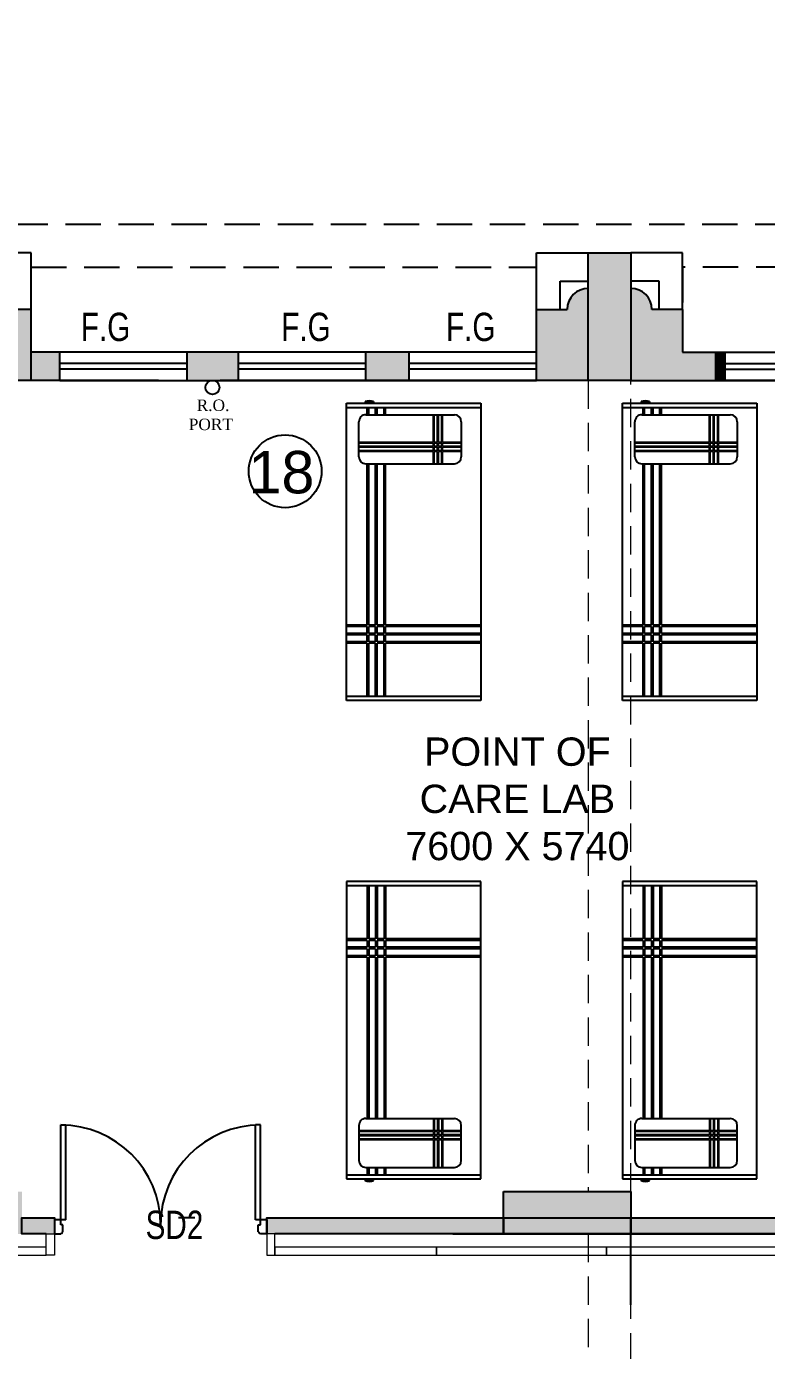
# Model space of a CAD drawing. Extents: x 11034434 to 11724204, y -4674497 to -3911811.
# Drawn here: x 11663474 to 11668703, y -4534356 to -4525003 of the extents above; entities that cross this region are included whole.
import ezdxf

# ---------------------------------------------------------------- set-up
doc = ezdxf.new("R2010")
doc.units = 0
doc.header["$MEASUREMENT"] = 0
doc.linetypes.add('DASHED', pattern=[0.75, 0.5, -0.25])
doc.linetypes.add('HIDDEN', pattern=[0.375, 0.25, -0.125])
doc.layers.get('0').update_dxf_attribs({"color": 251, "linetype": 'CONTINUOUS'})
for name, color, linetype in [('BEAM', 251, 'CONTINUOUS'), ('HATCH', 251, 'CONTINUOUS'), ('HS', 251, 'CONTINUOUS')]:
    doc.layers.add(name, color=color, linetype=linetype)
doc.layers.add('OT TEXT', color=251, linetype='CONTINUOUS', lineweight=5)
doc.layers.add('WALL PANEL', color=7, linetype='CONTINUOUS', lineweight=15)
doc.styles.add('ARIAL', font='arial.ttf', dxfattribs={"width": 0.75})
doc.styles.get("Standard").update_dxf_attribs({"font": 'arial.ttf'})

msp = doc.modelspace()

# ---------------------------------------------------------------- hatches: boundary and pattern name
at = {"ltscale": 500}
for points in [[(11663506.5, -4527003), (11663291.5, -4527003, 0.414214), (11663141.5, -4526853), (11663141.5, -4527503), (11663506.5, -4527503), (11663506.5, -4527303)], [(11667444, -4526853, 0.414214), (11667294, -4527003), (11667079, -4527003), (11667079, -4527303), (11667079, -4527503), (11667444, -4527503)], [(11668109, -4527003), (11667894, -4527003, 0.414214), (11667744, -4526853), (11667744, -4527503), (11668344, -4527503), (11668344, -4527303), (11668109, -4527303)]]:
    msp.add_hatch(color=256, dxfattribs=at).paths.add_polyline_path(points)
h = msp.add_hatch(color=256, dxfattribs=at)
h.paths.add_polyline_path([(11664610, -4527383), (11664610, -4527423), (11664610, -4527503), (11664842.8, -4527503), (11664973, -4527503), (11664973, -4527303), (11664610, -4527303)])
h.paths.add_polyline_path([(11665873, -4527383), (11665873, -4527423), (11665873, -4527503), (11666179, -4527503), (11666179, -4527303), (11665873, -4527303)])
h.paths.add_polyline_path([(11663710, -4527503), (11663710, -4527303), (11663506.5, -4527303), (11663506.5, -4527503)])
at = {"layer": 'HATCH', "ltscale": 500}
h = msp.add_hatch(color=251, dxfattribs=at)
h.dxf.hatch_style = 1
h.paths.add_polyline_path([(11633364, -4566323), (11633664, -4566323), (11633664, -4567223), (11633364, -4567223)])
h.paths.add_polyline_path([(11676774, -4570188), (11677674, -4570188), (11677674, -4570488), (11676774, -4570488)])
h.paths.add_polyline_path([(11651189, -4576253), (11651489, -4576253), (11651489, -4577153), (11651189, -4577153)])
h.paths.add_polyline_path([(11673574, -4576253), (11674174, -4576253), (11674174, -4576553), (11673574, -4576553)])
h.paths.add_polyline_path([(11629934, -4558133), (11630684, -4558133), (11630684, -4558433), (11629934, -4558433)])
h.paths.add_polyline_path([(11629934, -4561663), (11630834, -4561663), (11630834, -4561963), (11629934, -4561963)])
h.paths.add_polyline_path([(11666915.7, -4576153), (11667744, -4576153), (11667744, -4576453), (11666915.7, -4576453)])
h.paths.add_polyline_path([(11643159, -4575553), (11643459, -4575553), (11643459, -4576453), (11643159, -4576453)])
h.paths.add_polyline_path([(11636989, -4575703), (11637289, -4575703), (11637289, -4576453), (11636989, -4576453)])
h.paths.add_polyline_path([(11636664, -4576478), (11636964, -4576478), (11636964, -4577228), (11636664, -4577228)])
h.paths.add_polyline_path([(11629934, -4547263), (11630684, -4547263), (11630684, -4547563), (11629934, -4547563)])
h.paths.add_polyline_path([(11676774, -4547263), (11677674, -4547263), (11677674, -4547563), (11676774, -4547563)])
h.paths.add_polyline_path([(11629834, -4566323), (11630134, -4566323), (11630134, -4567223), (11629834, -4567223)])
h.paths.add_polyline_path([(11636664, -4575703), (11636964, -4575703), (11636964, -4576453), (11636664, -4576453)])
h.paths.add_polyline_path([(11676674, -4533533), (11676974, -4533533), (11676974, -4532554.7), (11676674, -4532554.7)])
h.paths.add_polyline_path([(11629934, -4554533), (11630684, -4554533), (11630684, -4554833), (11629934, -4554833)])
h.paths.add_polyline_path([(11658389, -4576253), (11658689, -4576253), (11658689, -4577153), (11658389, -4577153)])
h.paths.add_polyline_path([(11676774, -4527303), (11677674, -4527303), (11677674, -4527603), (11676774, -4527603)])
h.paths.add_polyline_path([(11676774, -4543663), (11677674, -4543663), (11677674, -4543963), (11676774, -4543963)])
h.paths.add_polyline_path([(11629934, -4550933), (11630684, -4550933), (11630684, -4551233), (11629934, -4551233)])
h.paths.add_polyline_path([(11661989, -4570223), (11662289, -4570223), (11662289, -4571123), (11661989, -4571123)])
h.paths.add_polyline_path([(11676774, -4550933), (11677674, -4550933), (11677674, -4551233), (11676774, -4551233)])
h.paths.add_polyline_path([(11634979, -4536533), (11635279, -4536533), (11635279, -4537133), (11634979, -4537133)])
h.paths.add_polyline_path([(11629934, -4536533), (11630834, -4536533), (11630834, -4536833), (11629934, -4536833)])
h.paths.add_polyline_path([(11676774, -4536533), (11677574, -4536533), (11677574, -4536833), (11676774, -4536833)])
h.paths.add_polyline_path([(11673574, -4565263), (11674272.9, -4565263), (11674272.9, -4565563), (11673574, -4565563)])
h.paths.add_polyline_path([(11670744, -4576153), (11671572.3, -4576153), (11671572.3, -4576453), (11670744, -4576453)])
h.paths.add_polyline_path([(11676774, -4558133), (11677674, -4558133), (11677674, -4558433), (11676774, -4558433)])
h.paths.add_polyline_path([(11634979, -4532933), (11635279, -4532933), (11635279, -4533533), (11634979, -4533533)])
h.paths.add_polyline_path([(11635304, -4532933), (11635604, -4532933), (11635604, -4533533), (11635304, -4533533)])
h.paths.add_polyline_path([(11631314, -4532633), (11631614, -4532633), (11631614, -4533533), (11631314, -4533533)])
h.paths.add_polyline_path([(11676774, -4576153), (11677674, -4576153), (11677674, -4576453), (11676774, -4576453)])
h.paths.add_polyline_path([(11649424, -4525003), (11649724, -4525003), (11649724, -4525903), (11649424, -4525903)])
h.paths.add_polyline_path([(11655454, -4525003), (11655754, -4525003), (11655754, -4525903), (11655454, -4525903)])
h.paths.add_polyline_path([(11633364, -4575703), (11633664, -4575703), (11633664, -4576453), (11633364, -4576453)])
h.paths.add_polyline_path([(11635304, -4536533), (11635604, -4536533), (11635604, -4537133), (11635304, -4537133)])
h.paths.add_polyline_path([(11646124, -4525003), (11646424, -4525003), (11646424, -4525903), (11646124, -4525903)])
h.paths.add_polyline_path([(11631314, -4526753), (11631614, -4526753), (11631614, -4527503), (11631314, -4527503)])
h.paths.add_polyline_path([(11634979, -4540133), (11635279, -4540133), (11635279, -4540733), (11634979, -4540733)])
h.paths.add_polyline_path([(11635304, -4540733), (11635604, -4540733), (11635604, -4540133), (11635304, -4540133)])
h.paths.add_polyline_path([(11633364, -4561213), (11633664, -4561213), (11633664, -4561963), (11633364, -4561963)])
h.paths.add_polyline_path([(11634979, -4526753), (11635279, -4526753), (11635279, -4527503), (11634979, -4527503)])
h.paths.add_polyline_path([(11632914, -4576478), (11633664, -4576478), (11633664, -4576778), (11632914, -4576778)])
h.paths.add_polyline_path([(11661989, -4576253), (11662289, -4576253), (11662289, -4577153), (11661989, -4577153)])
h.paths.add_polyline_path([(11633364, -4570223), (11633664, -4570223), (11633664, -4570973), (11633364, -4570973)])
h.paths.add_polyline_path([(11654789, -4576253), (11655089, -4576253), (11655089, -4577153), (11654789, -4577153)])
h.paths.add_polyline_path([(11676774, -4540133), (11677674, -4540133), (11677674, -4540433), (11676774, -4540433)])
h.paths.add_polyline_path([(11629934, -4543663), (11630684, -4543663), (11630684, -4543963), (11629934, -4543963)])
h.paths.add_polyline_path([(11670744, -4576478), (11671344, -4576478), (11671344, -4576778), (11670744, -4576778)])
h.paths.add_polyline_path([(11629659, -4576478), (11630409, -4576478), (11630409, -4576778), (11629659, -4576778)])
h.paths.add_polyline_path([(11667144, -4576478), (11667744, -4576478), (11667744, -4576778), (11667144, -4576778)])
h.paths.add_polyline_path([(11630834, -4540133), (11629934, -4540133), (11629934, -4540433), (11630834, -4540433)])
h.paths.add_polyline_path([(11643159, -4570223), (11643459, -4570223), (11643459, -4571123), (11643159, -4571123)])
h.paths.add_polyline_path([(11647589, -4576253), (11647889, -4576253), (11647889, -4577153), (11647589, -4577153)])
h.paths.add_polyline_path([(11667444, -4570223), (11667744, -4570223), (11667744, -4571123), (11667444, -4571123)])
h.paths.add_polyline_path([(11676774, -4561663), (11677674, -4561663), (11677674, -4561963), (11676774, -4561963)])
h.paths.add_polyline_path([(11676774, -4566923), (11677752.3, -4566923), (11677752.3, -4567223), (11676774, -4567223)])
h.paths.add_polyline_path([(11637734, -4526603), (11638034, -4526603), (11638034, -4527503), (11637734, -4527503)])
edge = h.paths.add_edge_path()
edge.add_line((11658239, -4526603), (11658239, -4527503))
edge.add_line((11670744, -4567223), (11671722.3, -4567223))
edge.add_line((11636664, -4561213), (11636664, -4561963))
edge.add_line((11658539, -4533533), (11658539, -4532633))
edge.add_line((11636964, -4570973), (11636964, -4570223))
edge.add_line((11636989, -4570223), (11636989, -4570973))
h.paths.add_polyline_path([(11655454, -4566923), (11656354, -4566923), (11656354, -4567223), (11655454, -4567223)], flags=17)
h.paths.add_polyline_path([(11640094, -4566323), (11640394, -4566323), (11640394, -4567223), (11640094, -4567223)], flags=17)
h.paths.add_polyline_path([(11636989, -4566473), (11637289, -4566473), (11637289, -4567223), (11636989, -4567223)], flags=17)
h.paths.add_polyline_path([(11636989, -4570223), (11637289, -4570223), (11637289, -4570973), (11636989, -4570973)], flags=17)
h.paths.add_polyline_path([(11645445.7, -4566923), (11646424, -4566923), (11646424, -4567223), (11645445.7, -4567223)], flags=17)
h.paths.add_polyline_path([(11647249.9, -4570223), (11648228.1, -4570223), (11648228.1, -4570523), (11647249.9, -4570523)], flags=17)
h.paths.add_polyline_path([(11660814, -4566923), (11661714, -4566923), (11661714, -4567223), (11660814, -4567223)], flags=17)
h.paths.add_polyline_path([(11649424, -4566923), (11650402.3, -4566923), (11650402.3, -4567223), (11649424, -4567223)], flags=17)
h.paths.add_polyline_path([(11666844, -4566923), (11667744, -4566923), (11667744, -4567223), (11666844, -4567223)], flags=17)
h.paths.add_polyline_path([(11636664, -4566473), (11636964, -4566473), (11636964, -4567223), (11636664, -4567223)], flags=17)
h.paths.add_polyline_path([(11636664, -4570223), (11636964, -4570223), (11636964, -4570973), (11636664, -4570973)], flags=17)
h.paths.add_polyline_path([(11660814, -4540133), (11661714, -4540133), (11661714, -4540433), (11660814, -4540433)], flags=17)
h.paths.add_polyline_path([(11655454, -4532933), (11655754, -4532933), (11655754, -4533533), (11655454, -4533533)], flags=16)
h.paths.add_polyline_path([(11655454, -4547263), (11656354, -4547263), (11656354, -4547563), (11655454, -4547563)], flags=17)
h.paths.add_polyline_path([(11652224, -4531073), (11652824, -4531073), (11652824, -4531373), (11652224, -4531373)], flags=17)
h.paths.add_polyline_path([(11652224, -4533233), (11652824, -4533233), (11652824, -4533533), (11652224, -4533533)], flags=16)
h.paths.add_polyline_path([(11660814, -4561663), (11661714, -4561663), (11661714, -4561963), (11660814, -4561963)], flags=17)
h.paths.add_polyline_path([(11636664, -4561213), (11636964, -4561213), (11636964, -4561963), (11636664, -4561963)], flags=17)
h.paths.add_polyline_path([(11646424, -4551233), (11645524, -4551233), (11645524, -4550933), (11646424, -4550933)], flags=17)
h.paths.add_polyline_path([(11639494, -4558133), (11640394, -4558133), (11640394, -4558433), (11639494, -4558433)], flags=17)
h.paths.add_polyline_path([(11646124, -4561363), (11646424, -4561363), (11646424, -4562263), (11646124, -4562263)], flags=17)
h.paths.add_polyline_path([(11639494, -4561663), (11640394, -4561663), (11640394, -4561963), (11639494, -4561963)], flags=17)
h.paths.add_polyline_path([(11655454, -4558133), (11656354, -4558133), (11656354, -4558433), (11655454, -4558433)], flags=17)
h.paths.add_polyline_path([(11636989, -4561213), (11637289, -4561213), (11637289, -4561963), (11636989, -4561963)], flags=17)
h.paths.add_polyline_path([(11639494, -4554533), (11640394, -4554533), (11640394, -4554833), (11639494, -4554833)], flags=17)
h.paths.add_polyline_path([(11660814, -4543663), (11661714, -4543663), (11661714, -4543963), (11660814, -4543963)], flags=17)
h.paths.add_polyline_path([(11660814, -4554533), (11661714, -4554533), (11661714, -4554833), (11660814, -4554833)], flags=17)
h.paths.add_polyline_path([(11660814, -4550933), (11661714, -4550933), (11661714, -4551233), (11660814, -4551233)], flags=17)
h.paths.add_polyline_path([(11664314, -4565263), (11664914, -4565263), (11664914, -4565563), (11664314, -4565563)], flags=17)
h.paths.add_polyline_path([(11670744, -4547263), (11671644, -4547263), (11671644, -4547563), (11670744, -4547563)], flags=17)
h.paths.add_polyline_path([(11666844, -4547263), (11667744, -4547263), (11667744, -4547563), (11666844, -4547563)], flags=17)
h.paths.add_polyline_path([(11649424, -4554233), (11649724, -4554233), (11649724, -4555133), (11649424, -4555133)], flags=17)
h.paths.add_polyline_path([(11655454, -4554533), (11656354, -4554533), (11656354, -4554833), (11655454, -4554833)], flags=17)
h.paths.add_polyline_path([(11670744, -4566923), (11671722.3, -4566923), (11671722.3, -4567223), (11670744, -4567223)], flags=17)
h.paths.add_polyline_path([(11646124, -4554233), (11646424, -4554233), (11646424, -4555133), (11646124, -4555133)], flags=17)
h.paths.add_polyline_path([(11667444, -4554233), (11667744, -4554233), (11667744, -4555133), (11667444, -4555133)], flags=17)
h.paths.add_polyline_path([(11649424, -4547263), (11650324, -4547263), (11650324, -4547563), (11649424, -4547563)], flags=17)
h.paths.add_polyline_path([(11662541.5, -4533233), (11663441.5, -4533233), (11663441.5, -4533533), (11662541.5, -4533533)], flags=17)
h.paths.add_polyline_path([(11666844, -4533233), (11667744, -4533233), (11667744, -4533533), (11666844, -4533533)], flags=17)
h.paths.add_polyline_path([(11670744, -4533233), (11671644, -4533233), (11671644, -4533533), (11670744, -4533533)], flags=17)
h.paths.add_polyline_path([(11655454, -4550933), (11656354, -4550933), (11656354, -4551233), (11655454, -4551233)], flags=17)
h.paths.add_polyline_path([(11649424, -4550933), (11650324, -4550933), (11650324, -4551233), (11649424, -4551233)], flags=17)
h.paths.add_polyline_path([(11642994, -4565263), (11643594, -4565263), (11643594, -4565563), (11642994, -4565563)], flags=17)
h.paths.add_polyline_path([(11655454, -4540133), (11656354, -4540133), (11656354, -4540433), (11655454, -4540433)], flags=17)
h.paths.add_polyline_path([(11639494, -4550933), (11640394, -4550933), (11640394, -4551233), (11639494, -4551233)], flags=17)
h.paths.add_polyline_path([(11670744, -4550933), (11671644, -4550933), (11671644, -4551233), (11670744, -4551233)], flags=17)
h.paths.add_polyline_path([(11666844, -4550933), (11667744, -4550933), (11667744, -4551233), (11666844, -4551233)], flags=17)
h.paths.add_polyline_path([(11670744, -4554233), (11671044, -4554233), (11671044, -4555133), (11670744, -4555133)], flags=17)
h.paths.add_polyline_path([(11649424, -4557833), (11649724, -4557833), (11649724, -4558733), (11649424, -4558733)], flags=17)
h.paths.add_polyline_path([(11670744, -4561363), (11671044, -4561363), (11671044, -4562263), (11670744, -4562263)], flags=17)
h.paths.add_polyline_path([(11655454, -4543663), (11656354, -4543663), (11656354, -4543963), (11655454, -4543963)], flags=17)
h.paths.add_polyline_path([(11667444, -4543363), (11667744, -4543363), (11667744, -4544263), (11667444, -4544263)], flags=17)
h.paths.add_polyline_path([(11670744, -4543363), (11671044, -4543363), (11671044, -4544263), (11670744, -4544263)], flags=17)
h.paths.add_polyline_path([(11645524, -4547263), (11646424, -4547263), (11646424, -4547563), (11645524, -4547563)], flags=17)
h.paths.add_polyline_path([(11660618.7, -4547262.8), (11661714, -4547263), (11661714, -4547563), (11660618.7, -4547562.8)], flags=17)
h.paths.add_polyline_path([(11639494, -4547263), (11640394, -4547263), (11640394, -4547563), (11639494, -4547563)], flags=17)
h.paths.add_polyline_path([(11654449.9, -4570223), (11655428.1, -4570223), (11655428.1, -4570523), (11654449.9, -4570523)], flags=17)
h.paths.add_polyline_path([(11646124, -4557833), (11646424, -4557833), (11646424, -4558733), (11646124, -4558733)], flags=17)
h.paths.add_polyline_path([(11641979, -4527503), (11642279, -4527503), (11642279, -4526703), (11641979, -4526703)], flags=17)
h.paths.add_polyline_path([(11670744, -4539833), (11671044, -4539833), (11671044, -4540733), (11670744, -4540733)], flags=17)
h.paths.add_polyline_path([(11646124, -4530473), (11646424, -4530473), (11646424, -4531373), (11646124, -4531373)], flags=17)
h.paths.add_polyline_path([(11660814, -4536533), (11661714, -4536533), (11661714, -4536833), (11660814, -4536833)], flags=17)
h.paths.add_polyline_path([(11655454, -4530473), (11655754, -4530473), (11655754, -4531373), (11655454, -4531373)], flags=17)
h.paths.add_polyline_path([(11641979, -4532633), (11642279, -4532633), (11642279, -4533533), (11641979, -4533533)], flags=17)
h.paths.add_polyline_path([(11658239, -4532633), (11658539, -4532633), (11658539, -4533533), (11658239, -4533533)], flags=16)
h.paths.add_polyline_path([(11639494, -4536533), (11640394, -4536533), (11640394, -4536833), (11639494, -4536833)], flags=17)
h.paths.add_polyline_path([(11649424, -4536533), (11650069, -4536533), (11650069, -4536833), (11649424, -4536833)], flags=17)
h.paths.add_polyline_path([(11637734, -4532633), (11638034, -4532633), (11638034, -4533533), (11637734, -4533533)], flags=17)
h.paths.add_polyline_path([(11667444, -4526603), (11667744, -4526603), (11667744, -4527503), (11667444, -4527503)], flags=17)
h.paths.add_polyline_path([(11646124, -4532633), (11646424, -4532633), (11646424, -4533533), (11646124, -4533533)], flags=17)
h.paths.add_polyline_path([(11662841.5, -4526603), (11663141.5, -4526603), (11663141.5, -4527503), (11662841.5, -4527503)], flags=17)
h.paths.add_polyline_path([(11670744, -4536533), (11671644, -4536533), (11671644, -4536833), (11670744, -4536833)], flags=17)
h.paths.add_polyline_path([(11646124, -4543363), (11646424, -4543363), (11646424, -4544263), (11646124, -4544263)], flags=17)
h.paths.add_polyline_path([(11639494, -4540133), (11640394, -4540133), (11640394, -4540433), (11639494, -4540433)], flags=17)
h.paths.add_polyline_path([(11658239, -4526603), (11658539, -4526603), (11658539, -4527503), (11658239, -4527503)], flags=17)
h.paths.add_polyline_path([(11666844, -4536533), (11667744, -4536533), (11667744, -4536833), (11666844, -4536833)], flags=17)
h.paths.add_polyline_path([(11670744, -4526603), (11671044, -4526603), (11671044, -4527503), (11670744, -4527503)], flags=17)
h.paths.add_polyline_path([(11658049.9, -4570223), (11659028.1, -4570223), (11659028.1, -4570523), (11658049.9, -4570523)], flags=17)
h.paths.add_polyline_path([(11655454, -4536533), (11656354, -4536533), (11656354, -4536833), (11655454, -4536833)], flags=17)
h.paths.add_polyline_path([(11655454, -4561663), (11656354, -4561663), (11656354, -4561963), (11655454, -4561963)], flags=17)
h.paths.add_polyline_path([(11649424, -4539833), (11649724, -4539833), (11649724, -4540733), (11649424, -4540733)], flags=17)
h.paths.add_polyline_path([(11660814, -4558133), (11661714, -4558133), (11661714, -4558433), (11660814, -4558433)], flags=17)
h.paths.add_polyline_path([(11646124, -4540733), (11646424, -4540733), (11646424, -4539835.4), (11646124, -4539835.4)], flags=17)
h.paths.add_polyline_path([(11667444, -4557833), (11667744, -4557833), (11667744, -4558733), (11667444, -4558733)], flags=17)
h.paths.add_polyline_path([(11649424, -4561363), (11649724, -4561363), (11649724, -4562263), (11649424, -4562263)], flags=17)
h.paths.add_polyline_path([(11670744, -4557833), (11671044, -4557833), (11671044, -4558733), (11670744, -4558733)], flags=17)
h.paths.add_polyline_path([(11645445.7, -4536533), (11646424, -4536533), (11646424, -4536833), (11645445.7, -4536833)], flags=17)
h.paths.add_polyline_path([(11667444, -4561363), (11667744, -4561363), (11667744, -4562263), (11667444, -4562263)], flags=17)
h.paths.add_polyline_path([(11649424, -4543363), (11649724, -4543363), (11649724, -4544263), (11649424, -4544263)], flags=17)
h.paths.add_polyline_path([(11639494, -4543663), (11640394, -4543663), (11640394, -4543963), (11639494, -4543963)], flags=17)
h.paths.add_polyline_path([(11667444, -4539833), (11667744, -4539833), (11667744, -4540733), (11667444, -4540733)], flags=17)
h.paths.add_polyline_path([(11671044, -4570280.2), (11670744, -4570280.2), (11670744, -4571201.3), (11671044, -4571201.3)])
h = msp.add_hatch(color=256, dxfattribs=at)
h.dxf.hatch_style = 1
h.paths.add_polyline_path([(11667744, -4533418), (11670744, -4533418), (11670744, -4533533), (11667744, -4533533)])
h.paths.add_polyline_path([(11673658.7, -4535533), (11673773.7, -4535533), (11673774, -4533533), (11673659, -4533533)])
h.paths.add_polyline_path([(11673659, -4536718), (11673774, -4536718), (11673774, -4536533), (11673659, -4536533)])
h.paths.add_polyline_path([(11673429.3, -4533418), (11673429.3, -4533533), (11676674, -4533533), (11676674, -4533418)])
h.paths.add_polyline_path([(11671644, -4533418), (11671644, -4533533), (11671929.3, -4533533), (11671929.3, -4533418)])
h.paths.add_polyline_path([(11665171.5, -4533418), (11665171.5, -4533533), (11666844, -4533533), (11666844, -4533418)])
h.paths.add_polyline_path([(11663441.5, -4533418), (11663441.5, -4533533), (11663671.5, -4533533), (11663671.5, -4533418)])
h.paths.add_polyline_path([(11658539, -4533418), (11658539, -4533533), (11661369.3, -4533533), (11661369.3, -4533533), (11661426.5, -4533533), (11661426.5, -4533418)])
at = {"layer": 'HS', "lineweight": -3, "ltscale": 500}
h = msp.add_hatch(dxfattribs=at)
h.set_pattern_fill('ANSI31', color=256)
h.set_pattern_definition([(45, (784378.75209, -965280.0364), (-0.0883883476483, 0.0883883476483), [])])
h.paths.add_polyline_path([(11668344, -4527303), (11668344, -4527503), (11668411.1, -4527503), (11668411.1, -4527303)])

# ---------------------------------------------------------------- linework, layer by layer
at = {"linetype": 'DASHED', "lineweight": 25, "ltscale": 500}
for p, q in [((11677874, -4526403), (11655654, -4526403)), ((11663506.5, -4526703), (11667079, -4526703)), ((11663506.5, -4527003), (11663506.5, -4526703)), ((11667079, -4527003), (11667079, -4526703)), ((11670379, -4526703), (11668109, -4526703)), ((11668109, -4526703), (11668109, -4527003))]:
    msp.add_line(p, q, dxfattribs=at)
at = {"lineweight": 25}
for p, q in [((11663506.5, -4526603), (11663141.5, -4526603)), ((11663506.5, -4527503), (11663506.5, -4526603)), ((11667079, -4527003), (11667079, -4526603)), ((11667079, -4526603), (11667444, -4526603)), ((11668109, -4526603), (11667744, -4526603)), ((11668109, -4527003), (11668109, -4526603)), ((11667244, -4527003), (11667244, -4526803)), ((11667244, -4526803), (11667444, -4526803)), ((11667944, -4526803), (11667744, -4526803)), ((11667944, -4527003), (11667944, -4526803)), ((11663506.5, -4527003), (11663291.5, -4527003)), ((11667079, -4527503), (11667079, -4527003)), ((11667079, -4527003), (11667294, -4527003)), ((11668109, -4527003), (11667894, -4527003)), ((11668109, -4527003), (11668109, -4527303)), ((11667079, -4527303), (11663506.5, -4527303)), ((11664610, -4527503), (11664610, -4527303)), ((11665873, -4527503), (11665873, -4527303)), ((11668109, -4527303), (11670211.1, -4527303)), ((11668344, -4527503), (11668344, -4527303)), ((11664610, -4527383), (11663710, -4527383)), ((11664610, -4527423), (11663710, -4527423)), ((11665873, -4527383), (11664973, -4527383)), ((11665873, -4527423), (11664973, -4527423)), ((11667079, -4527383), (11666179, -4527383)), ((11667079, -4527423), (11666179, -4527423)), ((11668411.1, -4527383), (11670211.1, -4527383)), ((11668411.1, -4527423), (11670211.1, -4527423)), ((11664406.5, -4527503), (11663141.5, -4527503)), ((11667444, -4527503), (11664842.8, -4527503)), ((11667744, -4527503), (11670211.1, -4527503)), ((11665926.1, -4527652.7), (11665867, -4527652.7)), ((11665867, -4527652.7), (11665867, -4527664.9)), ((11665926.1, -4527652.7), (11665926.1, -4527664.9)), ((11667876.1, -4527652.7), (11667817, -4527652.7)), ((11667817, -4527652.7), (11667817, -4527664.9)), ((11667876.1, -4527652.7), (11667876.1, -4527664.9)), ((11665734.7, -4529764.9), (11665734.7, -4527664.9)), ((11665734.7, -4527664.9), (11666684.7, -4527664.9)), ((11665734.7, -4527694.4), (11666684.7, -4527694.4)), ((11665872, -4527746), (11666497.4, -4527746)), ((11666684.7, -4527664.9), (11666684.7, -4529764.9)), ((11667684.7, -4529764.9), (11667684.7, -4527664.9)), ((11667684.7, -4527664.9), (11668634.7, -4527664.9)), ((11667684.7, -4527694.4), (11668634.7, -4527694.4)), ((11667822, -4527746), (11668447.4, -4527746)), ((11668634.7, -4527664.9), (11668634.7, -4529764.9)), ((11665822.8, -4528042.6), (11665822.8, -4527795.2)), ((11666546.6, -4527795.2), (11666546.6, -4528042.6)), ((11667772.8, -4528042.6), (11667772.8, -4527795.2)), ((11668496.6, -4527795.2), (11668496.6, -4528042.6)), ((11665872, -4528091.8), (11666497.4, -4528091.8)), ((11667822, -4528091.8), (11668447.4, -4528091.8)), ((11666684.7, -4529735.4), (11665734.7, -4529735.4)), ((11666684.7, -4529764.9), (11665734.7, -4529764.9)), ((11668634.7, -4529735.4), (11667684.7, -4529735.4)), ((11668634.7, -4529764.9), (11667684.7, -4529764.9)), ((11665734.7, -4531044.1), (11665734.7, -4533144.1)), ((11666684.7, -4531044.1), (11665734.7, -4531044.1)), ((11666684.7, -4531073.6), (11665734.7, -4531073.6)), ((11666684.7, -4533144.1), (11666684.7, -4531044.1)), ((11667684.7, -4531044.1), (11667684.7, -4533144.1)), ((11668634.7, -4531044.1), (11667684.7, -4531044.1)), ((11668634.7, -4531073.6), (11667684.7, -4531073.6)), ((11668634.7, -4533144.1), (11668634.7, -4531044.1)), ((11663716.5, -4533468), (11663716.5, -4532763)), ((11663716.5, -4532763), (11663751.5, -4532763)), ((11663751.5, -4533433), (11663751.5, -4532763)), ((11665091.5, -4533433), (11665091.5, -4532763)), ((11665126.5, -4532763), (11665091.5, -4532763)), ((11665126.5, -4533468), (11665126.5, -4532763)), ((11665822.8, -4532766.4), (11665822.8, -4533013.9)), ((11665872, -4532717.2), (11666497.4, -4532717.2)), ((11666546.6, -4533013.9), (11666546.6, -4532766.4)), ((11667772.8, -4532766.4), (11667772.8, -4533013.9)), ((11667822, -4532717.2), (11668447.4, -4532717.2)), ((11668496.6, -4533013.9), (11668496.6, -4532766.4)), ((11665872, -4533063.1), (11666497.4, -4533063.1)), ((11667822, -4533063.1), (11668447.4, -4533063.1)), ((11665734.7, -4533114.6), (11666684.7, -4533114.6)), ((11665734.7, -4533144.1), (11666684.7, -4533144.1)), ((11665867, -4533156.3), (11665867, -4533144.1)), ((11665926.1, -4533156.3), (11665867, -4533156.3)), ((11665926.1, -4533156.3), (11665926.1, -4533144.1)), ((11667684.7, -4533114.6), (11668634.7, -4533114.6)), ((11667684.7, -4533144.1), (11668634.7, -4533144.1)), ((11667817, -4533156.3), (11667817, -4533144.1)), ((11667876.1, -4533156.3), (11667817, -4533156.3)), ((11667876.1, -4533156.3), (11667876.1, -4533144.1)), ((11663751.5, -4533433), (11663671.5, -4533433)), ((11663671.5, -4533433), (11663671.5, -4533533)), ((11664664, -4533418), (11664549, -4533418)), ((11665171.5, -4533433), (11665091.5, -4533433)), ((11665171.5, -4533433), (11665171.5, -4533533)), ((11666486.9, -4533418), (11670744, -4533418)), ((11667744, -4534033), (11667744, -4533418)), ((11663671.5, -4533533), (11663716.5, -4533533)), ((11663731.5, -4533468), (11663716.5, -4533468)), ((11663716.5, -4533533), (11663716.5, -4533530.5)), ((11663731.5, -4533518), (11663729, -4533518)), ((11663731.5, -4533518), (11663731.5, -4533468)), ((11665111.5, -4533468), (11665126.5, -4533468)), ((11665111.5, -4533518), (11665111.5, -4533468)), ((11665111.5, -4533518), (11665114, -4533518)), ((11665126.5, -4533533), (11665126.5, -4533530.5)), ((11665171.5, -4533533), (11665126.5, -4533533)), ((11667744, -4533533), (11665228.7, -4533533)), ((11666486.9, -4533533), (11671871.5, -4533533))]:
    msp.add_line(p, q, dxfattribs=at)
at = {"lineweight": 25, "ltscale": 500}
for p, q in [((11667444, -4527503), (11667444, -4526603)), ((11667444, -4526603), (11667744, -4526603)), ((11667744, -4526603), (11667744, -4527503)), ((11663710, -4527503), (11663710, -4527303)), ((11664610, -4527503), (11664610, -4527303)), ((11664973, -4527503), (11664973, -4527303)), ((11665873, -4527503), (11665873, -4527303)), ((11666179, -4527503), (11666179, -4527303)), ((11667079, -4527503), (11667079, -4527303)), ((11668411.1, -4527503), (11668411.1, -4527303)), ((11663710, -4527503), (11667079, -4527503)), ((11667744, -4527503), (11667444, -4527503)), ((11670211.1, -4527503), (11668411.1, -4527503)), ((11666844, -4533533), (11666844, -4533233)), ((11666844, -4533233), (11667744, -4533233)), ((11667744, -4533233), (11667744, -4533533)), ((11667744, -4533533), (11666844, -4533533))]:
    msp.add_line(p, q, dxfattribs=at)
at = {"lineweight": 25, "ltscale": 0.75}
for p, q in [((11665882.3, -4527746), (11665882.3, -4527694.4)), ((11665892.2, -4527746), (11665892.2, -4527694.4)), ((11665941.4, -4527746), (11665941.4, -4527694.4)), ((11665951.2, -4527746), (11665951.2, -4527694.4)), ((11666000.4, -4527746), (11666000.4, -4527694.4)), ((11666010.3, -4527746), (11666010.3, -4527694.4)), ((11666349.8, -4527940.9), (11666349.8, -4527746)), ((11666354.7, -4527940.9), (11666354.7, -4527746)), ((11666379.3, -4527940.9), (11666379.3, -4527746)), ((11666384.3, -4527940.9), (11666384.3, -4527746)), ((11666408.9, -4527940.9), (11666408.9, -4527746)), ((11666413.8, -4527940.9), (11666413.8, -4527746)), ((11667832.3, -4527746), (11667832.3, -4527694.4)), ((11667842.2, -4527746), (11667842.2, -4527694.4)), ((11667891.4, -4527746), (11667891.4, -4527694.4)), ((11667901.2, -4527746), (11667901.2, -4527694.4)), ((11667950.4, -4527746), (11667950.4, -4527694.4)), ((11667960.3, -4527746), (11667960.3, -4527694.4)), ((11668299.8, -4527940.9), (11668299.8, -4527746)), ((11668304.7, -4527940.9), (11668304.7, -4527746)), ((11668329.4, -4527940.9), (11668329.4, -4527746)), ((11668334.3, -4527940.9), (11668334.3, -4527746)), ((11668358.9, -4527940.9), (11668358.9, -4527746)), ((11668363.8, -4527940.9), (11668363.8, -4527746)), ((11666349.8, -4527940.9), (11665822.8, -4527940.9)), ((11666349.8, -4527945.9), (11665822.8, -4527945.9)), ((11666349.8, -4527970.5), (11665822.8, -4527970.5)), ((11666349.8, -4527975.4), (11665822.8, -4527975.4)), ((11666349.8, -4528000), (11665822.8, -4528000)), ((11666349.8, -4528004.9), (11665822.8, -4528004.9)), ((11666349.8, -4527970.5), (11666349.8, -4527945.9)), ((11666349.8, -4528000), (11666349.8, -4527975.4)), ((11666349.8, -4528091.8), (11666349.8, -4528004.9)), ((11666379.3, -4527940.9), (11666354.7, -4527940.9)), ((11666354.7, -4527970.5), (11666354.7, -4527945.9)), ((11666379.3, -4527945.9), (11666354.7, -4527945.9)), ((11666379.3, -4527970.5), (11666354.7, -4527970.5)), ((11666379.3, -4527975.4), (11666354.7, -4527975.4)), ((11666354.7, -4528000), (11666354.7, -4527975.4)), ((11666379.3, -4528000), (11666354.7, -4528000)), ((11666379.3, -4528004.9), (11666354.7, -4528004.9)), ((11666354.7, -4528091.8), (11666354.7, -4528004.9)), ((11666379.3, -4527970.5), (11666379.3, -4527945.9)), ((11666379.3, -4528000), (11666379.3, -4527975.4)), ((11666379.3, -4528091.8), (11666379.3, -4528004.9)), ((11666408.9, -4527940.9), (11666384.3, -4527940.9)), ((11666384.3, -4527970.5), (11666384.3, -4527945.9)), ((11666408.9, -4527945.9), (11666384.3, -4527945.9)), ((11666408.9, -4527970.5), (11666384.3, -4527970.5)), ((11666408.9, -4527975.4), (11666384.3, -4527975.4)), ((11666384.3, -4528000), (11666384.3, -4527975.4)), ((11666408.9, -4528000), (11666384.3, -4528000)), ((11666408.9, -4528004.9), (11666384.3, -4528004.9)), ((11666384.3, -4528091.8), (11666384.3, -4528004.9)), ((11666408.9, -4527970.5), (11666408.9, -4527945.9)), ((11666408.9, -4528000), (11666408.9, -4527975.4)), ((11666408.9, -4528091.8), (11666408.9, -4528004.9)), ((11666546.6, -4527940.9), (11666413.8, -4527940.9)), ((11666413.8, -4527970.5), (11666413.8, -4527945.9)), ((11666546.6, -4527945.9), (11666413.8, -4527945.9)), ((11666546.6, -4527970.5), (11666413.8, -4527970.5)), ((11666413.8, -4528000), (11666413.8, -4527975.4)), ((11666546.6, -4527975.4), (11666413.8, -4527975.4)), ((11666546.6, -4528000), (11666413.8, -4528000)), ((11666546.6, -4528004.9), (11666413.8, -4528004.9)), ((11666413.8, -4528091.8), (11666413.8, -4528004.9)), ((11668299.8, -4527940.9), (11667772.8, -4527940.9)), ((11668299.8, -4527945.9), (11667772.8, -4527945.9)), ((11668299.8, -4527970.5), (11667772.8, -4527970.5)), ((11668299.8, -4527975.4), (11667772.8, -4527975.4)), ((11668299.8, -4528000), (11667772.8, -4528000)), ((11668299.8, -4528004.9), (11667772.8, -4528004.9)), ((11668299.8, -4527970.5), (11668299.8, -4527945.9)), ((11668299.8, -4528000), (11668299.8, -4527975.4)), ((11668299.8, -4528091.8), (11668299.8, -4528004.9)), ((11668329.4, -4527940.9), (11668304.7, -4527940.9)), ((11668304.7, -4527970.5), (11668304.7, -4527945.9)), ((11668329.4, -4527945.9), (11668304.7, -4527945.9)), ((11668329.4, -4527970.5), (11668304.7, -4527970.5)), ((11668329.4, -4527975.4), (11668304.7, -4527975.4)), ((11668304.7, -4528000), (11668304.7, -4527975.4)), ((11668329.4, -4528000), (11668304.7, -4528000)), ((11668329.4, -4528004.9), (11668304.7, -4528004.9)), ((11668304.7, -4528091.8), (11668304.7, -4528004.9)), ((11668329.4, -4527970.5), (11668329.4, -4527945.9)), ((11668329.4, -4528000), (11668329.4, -4527975.4)), ((11668329.4, -4528091.8), (11668329.4, -4528004.9)), ((11668358.9, -4527940.9), (11668334.3, -4527940.9)), ((11668334.3, -4527970.5), (11668334.3, -4527945.9)), ((11668358.9, -4527945.9), (11668334.3, -4527945.9)), ((11668358.9, -4527970.5), (11668334.3, -4527970.5)), ((11668358.9, -4527975.4), (11668334.3, -4527975.4)), ((11668334.3, -4528000), (11668334.3, -4527975.4)), ((11668358.9, -4528000), (11668334.3, -4528000)), ((11668358.9, -4528004.9), (11668334.3, -4528004.9)), ((11668334.3, -4528091.8), (11668334.3, -4528004.9)), ((11668358.9, -4527970.5), (11668358.9, -4527945.9)), ((11668358.9, -4528000), (11668358.9, -4527975.4)), ((11668358.9, -4528091.8), (11668358.9, -4528004.9)), ((11668496.6, -4527940.9), (11668363.8, -4527940.9)), ((11668363.8, -4527970.5), (11668363.8, -4527945.9)), ((11668496.6, -4527945.9), (11668363.8, -4527945.9)), ((11668496.6, -4527970.5), (11668363.8, -4527970.5)), ((11668363.8, -4528000), (11668363.8, -4527975.4)), ((11668496.6, -4527975.4), (11668363.8, -4527975.4)), ((11668496.6, -4528000), (11668363.8, -4528000)), ((11668496.6, -4528004.9), (11668363.8, -4528004.9)), ((11668363.8, -4528091.8), (11668363.8, -4528004.9)), ((11665882.3, -4529232.1), (11665882.3, -4528091.8)), ((11665892.2, -4529232.1), (11665892.2, -4528091.8)), ((11665941.4, -4529232.1), (11665941.4, -4528091.8)), ((11665951.2, -4529232.1), (11665951.2, -4528091.8)), ((11666000.4, -4529232.1), (11666000.4, -4528091.8)), ((11666010.3, -4529232.1), (11666010.3, -4528091.8)), ((11667832.3, -4529232.1), (11667832.3, -4528091.8)), ((11667842.2, -4529232.1), (11667842.2, -4528091.8)), ((11667891.4, -4529232.1), (11667891.4, -4528091.8)), ((11667901.2, -4529232.1), (11667901.2, -4528091.8)), ((11667950.4, -4529232.1), (11667950.4, -4528091.8)), ((11667960.3, -4529232.1), (11667960.3, -4528091.8)), ((11665882.3, -4529232.1), (11665734.7, -4529232.1)), ((11665882.3, -4529241.9), (11665734.7, -4529241.9)), ((11665882.3, -4529291.1), (11665882.3, -4529241.9)), ((11665941.4, -4529232.1), (11665892.2, -4529232.1)), ((11665892.2, -4529291.1), (11665892.2, -4529241.9)), ((11665941.4, -4529241.9), (11665892.2, -4529241.9)), ((11665941.4, -4529291.1), (11665941.4, -4529241.9)), ((11666000.4, -4529232.1), (11665951.2, -4529232.1)), ((11665951.2, -4529291.1), (11665951.2, -4529241.9)), ((11666000.4, -4529241.9), (11665951.2, -4529241.9)), ((11666000.4, -4529291.1), (11666000.4, -4529241.9)), ((11666684.7, -4529232.1), (11666010.3, -4529232.1)), ((11666010.3, -4529291.1), (11666010.3, -4529241.9)), ((11666684.7, -4529241.9), (11666010.3, -4529241.9)), ((11667832.3, -4529232.1), (11667684.7, -4529232.1)), ((11667832.3, -4529241.9), (11667684.7, -4529241.9)), ((11667832.3, -4529291.1), (11667832.3, -4529241.9)), ((11667891.4, -4529232.1), (11667842.2, -4529232.1)), ((11667842.2, -4529291.1), (11667842.2, -4529241.9)), ((11667891.4, -4529241.9), (11667842.2, -4529241.9)), ((11667891.4, -4529291.1), (11667891.4, -4529241.9)), ((11667950.4, -4529232.1), (11667901.2, -4529232.1)), ((11667901.2, -4529291.1), (11667901.2, -4529241.9)), ((11667950.4, -4529241.9), (11667901.2, -4529241.9)), ((11667950.4, -4529291.1), (11667950.4, -4529241.9)), ((11668634.7, -4529232.1), (11667960.3, -4529232.1)), ((11667960.3, -4529291.1), (11667960.3, -4529241.9)), ((11668634.7, -4529241.9), (11667960.3, -4529241.9)), ((11665882.3, -4529291.1), (11665734.7, -4529291.1)), ((11665882.3, -4529301), (11665734.7, -4529301)), ((11665882.3, -4529350.2), (11665882.3, -4529301)), ((11665941.4, -4529291.1), (11665892.2, -4529291.1)), ((11665892.2, -4529350.2), (11665892.2, -4529301)), ((11665941.4, -4529301), (11665892.2, -4529301)), ((11665941.4, -4529350.2), (11665941.4, -4529301)), ((11666000.4, -4529291.1), (11665951.2, -4529291.1)), ((11665951.2, -4529350.2), (11665951.2, -4529301)), ((11666000.4, -4529301), (11665951.2, -4529301)), ((11666000.4, -4529350.2), (11666000.4, -4529301)), ((11666684.7, -4529291.1), (11666010.3, -4529291.1)), ((11666010.3, -4529350.2), (11666010.3, -4529301)), ((11666684.7, -4529301), (11666010.3, -4529301)), ((11667832.3, -4529291.1), (11667684.7, -4529291.1)), ((11667832.3, -4529301), (11667684.7, -4529301)), ((11667832.3, -4529350.2), (11667832.3, -4529301)), ((11667891.4, -4529291.1), (11667842.2, -4529291.1)), ((11667842.2, -4529350.2), (11667842.2, -4529301)), ((11667891.4, -4529301), (11667842.2, -4529301)), ((11667891.4, -4529350.2), (11667891.4, -4529301)), ((11667950.4, -4529291.1), (11667901.2, -4529291.1)), ((11667901.2, -4529350.2), (11667901.2, -4529301)), ((11667950.4, -4529301), (11667901.2, -4529301)), ((11667950.4, -4529350.2), (11667950.4, -4529301)), ((11668634.7, -4529291.1), (11667960.3, -4529291.1)), ((11667960.3, -4529350.2), (11667960.3, -4529301)), ((11668634.7, -4529301), (11667960.3, -4529301)), ((11665882.3, -4529350.2), (11665734.7, -4529350.2)), ((11665882.3, -4529360), (11665734.7, -4529360)), ((11665882.3, -4529735.4), (11665882.3, -4529360)), ((11665941.4, -4529350.2), (11665892.2, -4529350.2)), ((11665892.2, -4529735.4), (11665892.2, -4529360)), ((11665941.4, -4529360), (11665892.2, -4529360)), ((11665941.4, -4529735.4), (11665941.4, -4529360)), ((11666000.4, -4529350.2), (11665951.2, -4529350.2)), ((11665951.2, -4529735.4), (11665951.2, -4529360)), ((11666000.4, -4529360), (11665951.2, -4529360)), ((11666000.4, -4529735.4), (11666000.4, -4529360)), ((11666684.7, -4529350.2), (11666010.3, -4529350.2)), ((11666010.3, -4529735.4), (11666010.3, -4529360)), ((11666684.7, -4529360), (11666010.3, -4529360)), ((11667832.3, -4529350.2), (11667684.7, -4529350.2)), ((11667832.3, -4529360), (11667684.7, -4529360)), ((11667832.3, -4529735.4), (11667832.3, -4529360)), ((11667891.4, -4529350.2), (11667842.2, -4529350.2)), ((11667842.2, -4529735.4), (11667842.2, -4529360)), ((11667891.4, -4529360), (11667842.2, -4529360)), ((11667891.4, -4529735.4), (11667891.4, -4529360)), ((11667950.4, -4529350.2), (11667901.2, -4529350.2)), ((11667901.2, -4529735.4), (11667901.2, -4529360)), ((11667950.4, -4529360), (11667901.2, -4529360)), ((11667950.4, -4529735.4), (11667950.4, -4529360)), ((11668634.7, -4529350.2), (11667960.3, -4529350.2)), ((11667960.3, -4529735.4), (11667960.3, -4529360)), ((11668634.7, -4529360), (11667960.3, -4529360)), ((11665882.3, -4531073.6), (11665882.3, -4531449)), ((11665892.2, -4531073.6), (11665892.2, -4531449)), ((11665941.4, -4531073.6), (11665941.4, -4531449)), ((11665951.2, -4531073.6), (11665951.2, -4531449)), ((11666000.4, -4531073.6), (11666000.4, -4531449)), ((11666010.3, -4531073.6), (11666010.3, -4531449)), ((11667832.3, -4531073.6), (11667832.3, -4531449)), ((11667842.2, -4531073.6), (11667842.2, -4531449)), ((11667891.4, -4531073.6), (11667891.4, -4531449)), ((11667901.2, -4531073.6), (11667901.2, -4531449)), ((11667950.4, -4531073.6), (11667950.4, -4531449)), ((11667960.3, -4531073.6), (11667960.3, -4531449)), ((11665882.3, -4531449), (11665734.7, -4531449)), ((11665882.3, -4531458.8), (11665734.7, -4531458.8)), ((11665882.3, -4531458.8), (11665882.3, -4531508.1)), ((11665941.4, -4531449), (11665892.2, -4531449)), ((11665892.2, -4531458.8), (11665892.2, -4531508.1)), ((11665941.4, -4531458.8), (11665892.2, -4531458.8)), ((11665941.4, -4531458.8), (11665941.4, -4531508.1)), ((11666000.4, -4531449), (11665951.2, -4531449)), ((11665951.2, -4531458.8), (11665951.2, -4531508.1)), ((11666000.4, -4531458.8), (11665951.2, -4531458.8)), ((11666000.4, -4531458.8), (11666000.4, -4531508.1)), ((11666684.7, -4531449), (11666010.3, -4531449)), ((11666010.3, -4531458.8), (11666010.3, -4531508.1)), ((11666684.7, -4531458.8), (11666010.3, -4531458.8)), ((11667832.3, -4531449), (11667684.7, -4531449)), ((11667832.3, -4531458.8), (11667684.7, -4531458.8)), ((11667832.3, -4531458.8), (11667832.3, -4531508.1)), ((11667891.4, -4531449), (11667842.2, -4531449)), ((11667842.2, -4531458.8), (11667842.2, -4531508.1)), ((11667891.4, -4531458.8), (11667842.2, -4531458.8)), ((11667891.4, -4531458.8), (11667891.4, -4531508.1)), ((11667950.4, -4531449), (11667901.2, -4531449)), ((11667901.2, -4531458.8), (11667901.2, -4531508.1)), ((11667950.4, -4531458.8), (11667901.2, -4531458.8)), ((11667950.4, -4531458.8), (11667950.4, -4531508.1)), ((11668634.7, -4531449), (11667960.3, -4531449)), ((11667960.3, -4531458.8), (11667960.3, -4531508.1)), ((11668634.7, -4531458.8), (11667960.3, -4531458.8)), ((11665882.3, -4531508.1), (11665734.7, -4531508.1)), ((11665882.3, -4531517.9), (11665734.7, -4531517.9)), ((11665882.3, -4531567.1), (11665734.7, -4531567.1)), ((11665882.3, -4531576.9), (11665734.7, -4531576.9)), ((11665882.3, -4531517.9), (11665882.3, -4531567.1)), ((11665882.3, -4531576.9), (11665882.3, -4532717.2)), ((11665941.4, -4531508.1), (11665892.2, -4531508.1)), ((11665892.2, -4531517.9), (11665892.2, -4531567.1)), ((11665941.4, -4531517.9), (11665892.2, -4531517.9)), ((11665941.4, -4531567.1), (11665892.2, -4531567.1)), ((11665892.2, -4531576.9), (11665892.2, -4532717.2)), ((11665941.4, -4531576.9), (11665892.2, -4531576.9)), ((11665941.4, -4531517.9), (11665941.4, -4531567.1)), ((11665941.4, -4531576.9), (11665941.4, -4532717.2)), ((11666000.4, -4531508.1), (11665951.2, -4531508.1)), ((11665951.2, -4531517.9), (11665951.2, -4531567.1)), ((11666000.4, -4531517.9), (11665951.2, -4531517.9)), ((11666000.4, -4531567.1), (11665951.2, -4531567.1)), ((11666000.4, -4531576.9), (11665951.2, -4531576.9)), ((11665951.2, -4531576.9), (11665951.2, -4532717.2)), ((11666000.4, -4531517.9), (11666000.4, -4531567.1)), ((11666000.4, -4531576.9), (11666000.4, -4532717.2)), ((11666684.7, -4531508.1), (11666010.3, -4531508.1)), ((11666010.3, -4531517.9), (11666010.3, -4531567.1)), ((11666684.7, -4531517.9), (11666010.3, -4531517.9)), ((11666684.7, -4531567.1), (11666010.3, -4531567.1)), ((11666010.3, -4531576.9), (11666010.3, -4532717.2)), ((11666684.7, -4531576.9), (11666010.3, -4531576.9)), ((11667832.3, -4531508.1), (11667684.7, -4531508.1)), ((11667832.3, -4531517.9), (11667684.7, -4531517.9)), ((11667832.3, -4531567.1), (11667684.7, -4531567.1)), ((11667832.3, -4531576.9), (11667684.7, -4531576.9)), ((11667832.3, -4531517.9), (11667832.3, -4531567.1)), ((11667832.3, -4531576.9), (11667832.3, -4532717.2)), ((11667891.4, -4531508.1), (11667842.2, -4531508.1)), ((11667842.2, -4531517.9), (11667842.2, -4531567.1)), ((11667891.4, -4531517.9), (11667842.2, -4531517.9)), ((11667891.4, -4531567.1), (11667842.2, -4531567.1)), ((11667842.2, -4531576.9), (11667842.2, -4532717.2)), ((11667891.4, -4531576.9), (11667842.2, -4531576.9)), ((11667891.4, -4531517.9), (11667891.4, -4531567.1)), ((11667891.4, -4531576.9), (11667891.4, -4532717.2)), ((11667950.4, -4531508.1), (11667901.2, -4531508.1)), ((11667901.2, -4531517.9), (11667901.2, -4531567.1)), ((11667950.4, -4531517.9), (11667901.2, -4531517.9)), ((11667950.4, -4531567.1), (11667901.2, -4531567.1)), ((11667950.4, -4531576.9), (11667901.2, -4531576.9)), ((11667901.2, -4531576.9), (11667901.2, -4532717.2)), ((11667950.4, -4531517.9), (11667950.4, -4531567.1)), ((11667950.4, -4531576.9), (11667950.4, -4532717.2)), ((11668634.7, -4531508.1), (11667960.3, -4531508.1)), ((11667960.3, -4531517.9), (11667960.3, -4531567.1)), ((11668634.7, -4531517.9), (11667960.3, -4531517.9)), ((11668634.7, -4531567.1), (11667960.3, -4531567.1)), ((11667960.3, -4531576.9), (11667960.3, -4532717.2)), ((11668634.7, -4531576.9), (11667960.3, -4531576.9)), ((11666349.8, -4532717.2), (11666349.8, -4532804.1)), ((11666354.7, -4532717.2), (11666354.7, -4532804.1)), ((11666379.3, -4532717.2), (11666379.3, -4532804.1)), ((11666384.3, -4532717.2), (11666384.3, -4532804.1)), ((11666408.9, -4532717.2), (11666408.9, -4532804.1)), ((11666413.8, -4532717.2), (11666413.8, -4532804.1)), ((11668299.8, -4532717.2), (11668299.8, -4532804.1)), ((11668304.7, -4532717.2), (11668304.7, -4532804.1)), ((11668329.4, -4532717.2), (11668329.4, -4532804.1)), ((11668334.3, -4532717.2), (11668334.3, -4532804.1)), ((11668358.9, -4532717.2), (11668358.9, -4532804.1)), ((11668363.8, -4532717.2), (11668363.8, -4532804.1)), ((11666349.8, -4532804.1), (11665822.8, -4532804.1)), ((11666349.8, -4532809), (11665822.8, -4532809)), ((11666349.8, -4532833.6), (11665822.8, -4532833.6)), ((11666349.8, -4532838.6), (11665822.8, -4532838.6)), ((11666349.8, -4532863.2), (11665822.8, -4532863.2)), ((11666349.8, -4532868.1), (11665822.8, -4532868.1)), ((11666349.8, -4532809), (11666349.8, -4532833.6)), ((11666349.8, -4532838.6), (11666349.8, -4532863.2)), ((11666349.8, -4532868.1), (11666349.8, -4533063.1)), ((11666379.3, -4532804.1), (11666354.7, -4532804.1)), ((11666379.3, -4532809), (11666354.7, -4532809)), ((11666354.7, -4532809), (11666354.7, -4532833.6)), ((11666379.3, -4532833.6), (11666354.7, -4532833.6)), ((11666379.3, -4532838.6), (11666354.7, -4532838.6)), ((11666354.7, -4532838.6), (11666354.7, -4532863.2)), ((11666379.3, -4532863.2), (11666354.7, -4532863.2)), ((11666354.7, -4532868.1), (11666354.7, -4533063.1)), ((11666379.3, -4532868.1), (11666354.7, -4532868.1)), ((11666379.3, -4532809), (11666379.3, -4532833.6)), ((11666379.3, -4532838.6), (11666379.3, -4532863.2)), ((11666379.3, -4532868.1), (11666379.3, -4533063.1)), ((11666408.9, -4532804.1), (11666384.3, -4532804.1)), ((11666408.9, -4532809), (11666384.3, -4532809)), ((11666384.3, -4532809), (11666384.3, -4532833.6)), ((11666408.9, -4532833.6), (11666384.3, -4532833.6)), ((11666408.9, -4532838.6), (11666384.3, -4532838.6)), ((11666384.3, -4532838.6), (11666384.3, -4532863.2)), ((11666408.9, -4532863.2), (11666384.3, -4532863.2)), ((11666384.3, -4532868.1), (11666384.3, -4533063.1)), ((11666408.9, -4532868.1), (11666384.3, -4532868.1)), ((11666408.9, -4532809), (11666408.9, -4532833.6)), ((11666408.9, -4532838.6), (11666408.9, -4532863.2)), ((11666408.9, -4532868.1), (11666408.9, -4533063.1)), ((11666546.6, -4532804.1), (11666413.8, -4532804.1)), ((11666413.8, -4532809), (11666413.8, -4532833.6)), ((11666546.6, -4532809), (11666413.8, -4532809)), ((11666546.6, -4532833.6), (11666413.8, -4532833.6)), ((11666413.8, -4532838.6), (11666413.8, -4532863.2)), ((11666546.6, -4532838.6), (11666413.8, -4532838.6)), ((11666546.6, -4532863.2), (11666413.8, -4532863.2)), ((11666413.8, -4532868.1), (11666413.8, -4533063.1)), ((11666546.6, -4532868.1), (11666413.8, -4532868.1)), ((11668299.8, -4532804.1), (11667772.8, -4532804.1)), ((11668299.8, -4532809), (11667772.8, -4532809)), ((11668299.8, -4532833.6), (11667772.8, -4532833.6)), ((11668299.8, -4532838.6), (11667772.8, -4532838.6)), ((11668299.8, -4532863.2), (11667772.8, -4532863.2)), ((11668299.8, -4532868.1), (11667772.8, -4532868.1)), ((11668299.8, -4532809), (11668299.8, -4532833.6)), ((11668299.8, -4532838.6), (11668299.8, -4532863.2)), ((11668299.8, -4532868.1), (11668299.8, -4533063.1)), ((11668329.4, -4532804.1), (11668304.7, -4532804.1)), ((11668329.4, -4532809), (11668304.7, -4532809)), ((11668304.7, -4532809), (11668304.7, -4532833.6)), ((11668329.4, -4532833.6), (11668304.7, -4532833.6)), ((11668329.4, -4532838.6), (11668304.7, -4532838.6)), ((11668304.7, -4532838.6), (11668304.7, -4532863.2)), ((11668329.4, -4532863.2), (11668304.7, -4532863.2)), ((11668304.7, -4532868.1), (11668304.7, -4533063.1)), ((11668329.4, -4532868.1), (11668304.7, -4532868.1)), ((11668329.4, -4532809), (11668329.4, -4532833.6)), ((11668329.4, -4532838.6), (11668329.4, -4532863.2)), ((11668329.4, -4532868.1), (11668329.4, -4533063.1)), ((11668358.9, -4532804.1), (11668334.3, -4532804.1)), ((11668358.9, -4532809), (11668334.3, -4532809)), ((11668334.3, -4532809), (11668334.3, -4532833.6)), ((11668358.9, -4532833.6), (11668334.3, -4532833.6)), ((11668358.9, -4532838.6), (11668334.3, -4532838.6)), ((11668334.3, -4532838.6), (11668334.3, -4532863.2)), ((11668358.9, -4532863.2), (11668334.3, -4532863.2)), ((11668334.3, -4532868.1), (11668334.3, -4533063.1)), ((11668358.9, -4532868.1), (11668334.3, -4532868.1)), ((11668358.9, -4532809), (11668358.9, -4532833.6)), ((11668358.9, -4532838.6), (11668358.9, -4532863.2)), ((11668358.9, -4532868.1), (11668358.9, -4533063.1)), ((11668496.6, -4532804.1), (11668363.8, -4532804.1)), ((11668363.8, -4532809), (11668363.8, -4532833.6)), ((11668496.6, -4532809), (11668363.8, -4532809)), ((11668496.6, -4532833.6), (11668363.8, -4532833.6)), ((11668363.8, -4532838.6), (11668363.8, -4532863.2)), ((11668496.6, -4532838.6), (11668363.8, -4532838.6)), ((11668496.6, -4532863.2), (11668363.8, -4532863.2)), ((11668363.8, -4532868.1), (11668363.8, -4533063.1)), ((11668496.6, -4532868.1), (11668363.8, -4532868.1)), ((11665882.3, -4533063.1), (11665882.3, -4533114.6)), ((11665892.2, -4533063.1), (11665892.2, -4533114.6)), ((11665941.4, -4533063.1), (11665941.4, -4533114.6)), ((11665951.2, -4533063.1), (11665951.2, -4533114.6)), ((11666000.4, -4533063.1), (11666000.4, -4533114.6)), ((11666010.3, -4533063.1), (11666010.3, -4533114.6)), ((11667832.3, -4533063.1), (11667832.3, -4533114.6)), ((11667842.2, -4533063.1), (11667842.2, -4533114.6)), ((11667891.4, -4533063.1), (11667891.4, -4533114.6)), ((11667901.2, -4533063.1), (11667901.2, -4533114.6)), ((11667950.4, -4533063.1), (11667950.4, -4533114.6)), ((11667960.3, -4533063.1), (11667960.3, -4533114.6))]:
    msp.add_line(p, q, dxfattribs=at)
at = {"lineweight": 25}
for points in [[(11663614.3, -4533533), (11663441.5, -4533533), (11663441.5, -4533418), (11663671.5, -4533418), (11663671.5, -4533533)], [(11665171.5, -4533533), (11665171.5, -4533533), (11665171.5, -4533418), (11666844, -4533418), (11666844, -4533533), (11665228.7, -4533533)]]:
    msp.add_lwpolyline(points, dxfattribs=at)
msp.add_lwpolyline([(11667744, -4533418), (11670744, -4533418), (11670744, -4533533), (11667744, -4533533)], close=True, dxfattribs=at)
at = {"color": 1, "ltscale": 500}
msp.add_circle((11664788, -4527552.8), 49.8, dxfattribs=at)
at = {"lineweight": -3, "ltscale": 500}
msp.add_circle((11665301.8, -4528145.1), 257.3, dxfattribs=at)
at = {"lineweight": -3}
for centre, start, end in [((11667444, -4527003), 90, 180), ((11667744, -4527003), 0, 90)]:
    msp.add_arc(centre, 150, start, end, dxfattribs=at)
for centre, radius, start, end in [((11665896.6, -4527738.9), 91.1, 71.07534, 108.92463), ((11667846.6, -4527738.9), 91.1, 71.07534, 108.92463), ((11665872, -4527795.2), 49.2, 89.99999, 179.99999), ((11666497.4, -4527795.2), 49.2, 359.99999, 89.99999), ((11667822, -4527795.2), 49.2, 89.99999, 179.99999), ((11668447.4, -4527795.2), 49.2, 359.99999, 89.99999), ((11665872, -4528042.6), 49.2, 179.99999, 269.99999), ((11666497.4, -4528042.6), 49.2, 269.99999, 359.99999), ((11667822, -4528042.6), 49.2, 179.99999, 269.99999), ((11668447.4, -4528042.6), 49.2, 269.99999, 359.99999), ((11663716.5, -4533468), 705, 0, 90), ((11665126.5, -4533468), 705, 90, 180), ((11665872, -4532766.4), 49.2, 90.00001, 180.00001), ((11666497.4, -4532766.4), 49.2, 0.00001, 90.00001), ((11667822, -4532766.4), 49.2, 90.00001, 180.00001), ((11668447.4, -4532766.4), 49.2, 0.00001, 90.00001), ((11665872, -4533013.9), 49.2, 180.00001, 270.00001), ((11666497.4, -4533013.9), 49.2, 270.00001, 0.00001), ((11667822, -4533013.9), 49.2, 180.00001, 270.00001), ((11668447.4, -4533013.9), 49.2, 270.00001, 0.00001), ((11665896.6, -4533070.1), 91.1, 251.07537, 288.92466), ((11667846.6, -4533070.1), 91.1, 251.07537, 288.92466), ((11663716.5, -4533518), 12.5, 270, 0), ((11665126.5, -4533518), 12.5, 180, 270)]:
    msp.add_arc(centre, radius, start, end)
at = {"layer": 'BEAM', "linetype": 'HIDDEN', "lineweight": 18, "ltscale": 800}
for p, q in [((11667444, -4527503), (11667444, -4533233)), ((11667744, -4533233), (11667744, -4527503)), ((11667444, -4533533), (11667444, -4536533)), ((11667744, -4536533), (11667744, -4533533))]:
    msp.add_line(p, q, dxfattribs=at)
at = {"layer": 'WALL PANEL', "color": 150, "lineweight": 15}
for points in [[(11663614.3, -4533533), (11663671.5, -4533533), (11663671.5, -4533683), (11663614.3, -4533683)], [(11665228.7, -4533533), (11665171.5, -4533533), (11665171.5, -4533683), (11665228.7, -4533683)]]:
    msp.add_lwpolyline(points, close=True, dxfattribs=at)
for points in [[(11662483.7, -4533625.8), (11662483.7, -4533683), (11663614.3, -4533683), (11663614.3, -4533625.8), (11662483.7, -4533625.8)], [(11665228.7, -4533625.8), (11665228.7, -4533683), (11666372, -4533683), (11666372, -4533625.8), (11665228.7, -4533625.8)], [(11666372, -4533625.8), (11666372, -4533683), (11667572, -4533683), (11667572, -4533625.8), (11666372, -4533625.8)], [(11667572, -4533625.8), (11667572, -4533683), (11668772, -4533683), (11668772, -4533625.8), (11667572, -4533625.8)]]:
    msp.add_lwpolyline(points, dxfattribs=at)

# ---------------------------------------------------------------- texts
at = {"lineweight": 20, "style": 'ARIAL', "width": 0.75}
for s, p in [('F.G', (11663858.3, -4527225.1)), ('F.G', (11665274.3, -4527225.1)), ('F.G', (11666438.3, -4527225.1)), ('SD2', (11664315.9, -4533568.4))]:
    msp.add_text(s, height=200, dxfattribs=at).set_placement(p)
at = {"lineweight": 20}
msp.add_text('18', height=300, dxfattribs=at).set_placement((11665042.5, -4528301.3))
at = {"lineweight": 0, "ltscale": 500, "insert": (11666942.8, -4530460.5), "char_height": 200, "width": 1787.129, "attachment_point": 5}
msp.add_mtext('POINT OF CARE LAB 7600 X 5740', dxfattribs=at)
at = {"layer": 'OT TEXT', "color": 117, "lineweight": 15, "insert": (11664776.9, -4527746.9), "char_height": 81, "width": 265.622, "attachment_point": 5}
msp.add_mtext('{\\fTimes New Roman|b0|i0|c0|p18;\\C5; R.O.\\PPORT }', dxfattribs=at)

doc.saveas('drawing.dxf')
